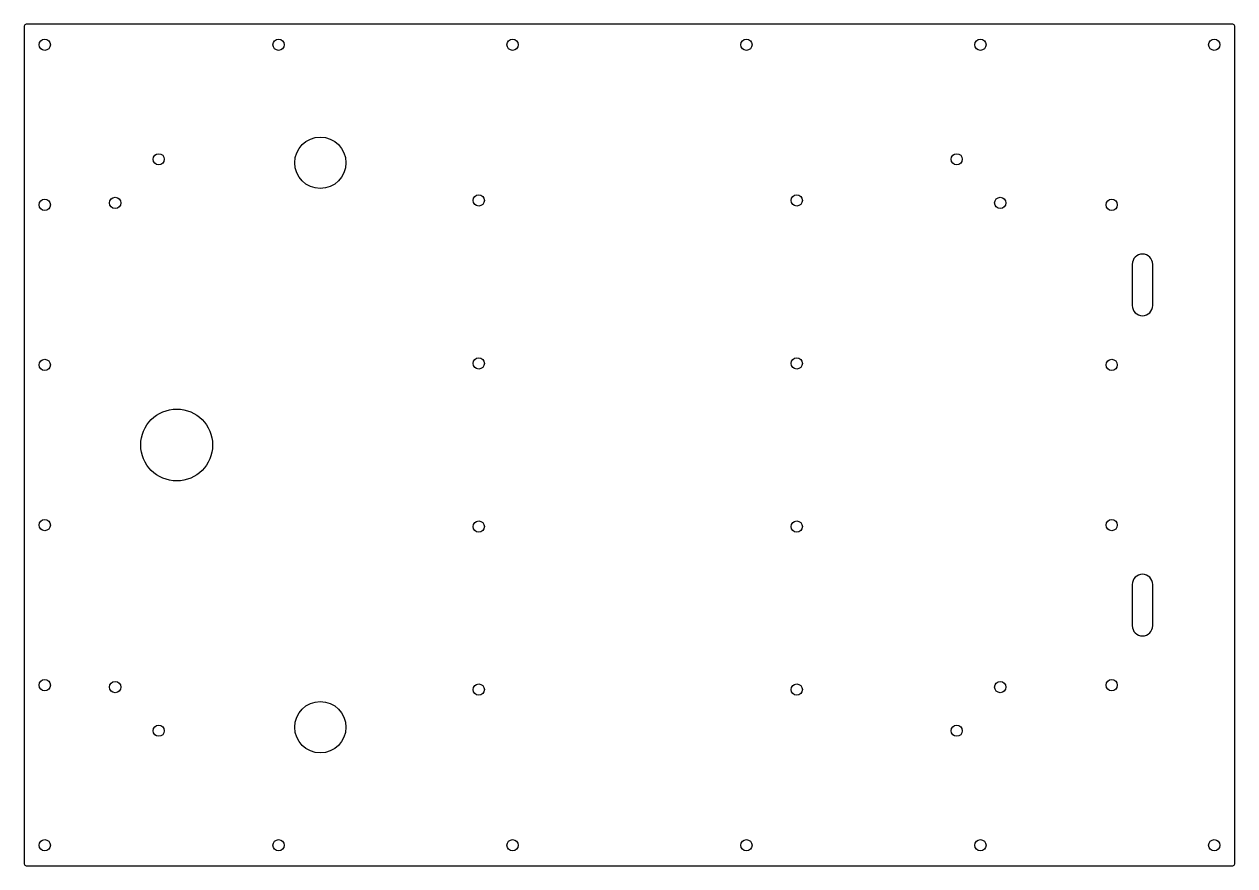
# Model space of a CAD drawing. Header units: millimetres. Extents: x -295 to 295, y -205 to 205.
import ezdxf

# ---------------------------------------------------------------- set-up
doc = ezdxf.new("R2010")
doc.units = ezdxf.units.MM

msp = doc.modelspace()

# ---------------------------------------------------------------- linework, layer by layer
at = {"color": 7, "linetype": 'Continuous', "lineweight": 25}
for p, q in [((-295, 204), (-295, -204)), ((294, 205), (-294, 205)), ((295, -204), (295, 204)), ((245, 88), (245, 68)), ((255, 68), (255, 88)), ((245, -68), (245, -88)), ((255, -88), (255, -68)), ((-294, -205), (294, -205))]:
    msp.add_line(p, q, dxfattribs=at)
for centre, radius in [((-285, 195), 2.75), ((-171, 195), 2.75), ((-57, 195), 2.75), ((57, 195), 2.75), ((171, 195), 2.75), ((285, 195), 2.75), ((-150.68, 137.5), 12.5), ((-229.46, 139.18), 2.75), ((159.46, 139.18), 2.75), ((-285, 117), 2.75), ((-250.68, 117.96), 2.75), ((-73.5, 119.18), 2.75), ((81.5, 119.18), 2.75), ((180.68, 117.96), 2.75), ((235, 117), 2.75), ((-285, 39), 2.75), ((-73.5, 39.73), 2.75), ((81.5, 39.73), 2.75), ((235, 39), 2.75), ((-220.68, 0), 17.5), ((-285, -39), 2.75), ((-73.5, -39.73), 2.75), ((81.5, -39.73), 2.75), ((235, -39), 2.75), ((-285, -117), 2.75), ((-250.68, -117.96), 2.75), ((-73.5, -119.18), 2.75), ((81.5, -119.18), 2.75), ((180.68, -117.96), 2.75), ((235, -117), 2.75), ((-150.68, -137.5), 12.5), ((-229.46, -139.18), 2.75), ((159.46, -139.18), 2.75), ((-285, -195), 2.75), ((-171, -195), 2.75), ((-57, -195), 2.75), ((57, -195), 2.75), ((171, -195), 2.75), ((285, -195), 2.75)]:
    msp.add_circle(centre, radius, dxfattribs=at)
for centre, radius, start, end in [((-294, 204), 1, 90, 180), ((294, 204), 1, 360, 90), ((250, 88), 5, 0, 180), ((250, 68), 5, 180, 0), ((250, -68), 5, 0, 180), ((250, -88), 5, 180, 0), ((-294, -204), 1, 180, 270), ((294, -204), 1, 270, 0)]:
    msp.add_arc(centre, radius, start, end, dxfattribs=at)

doc.saveas('drawing.dxf')
